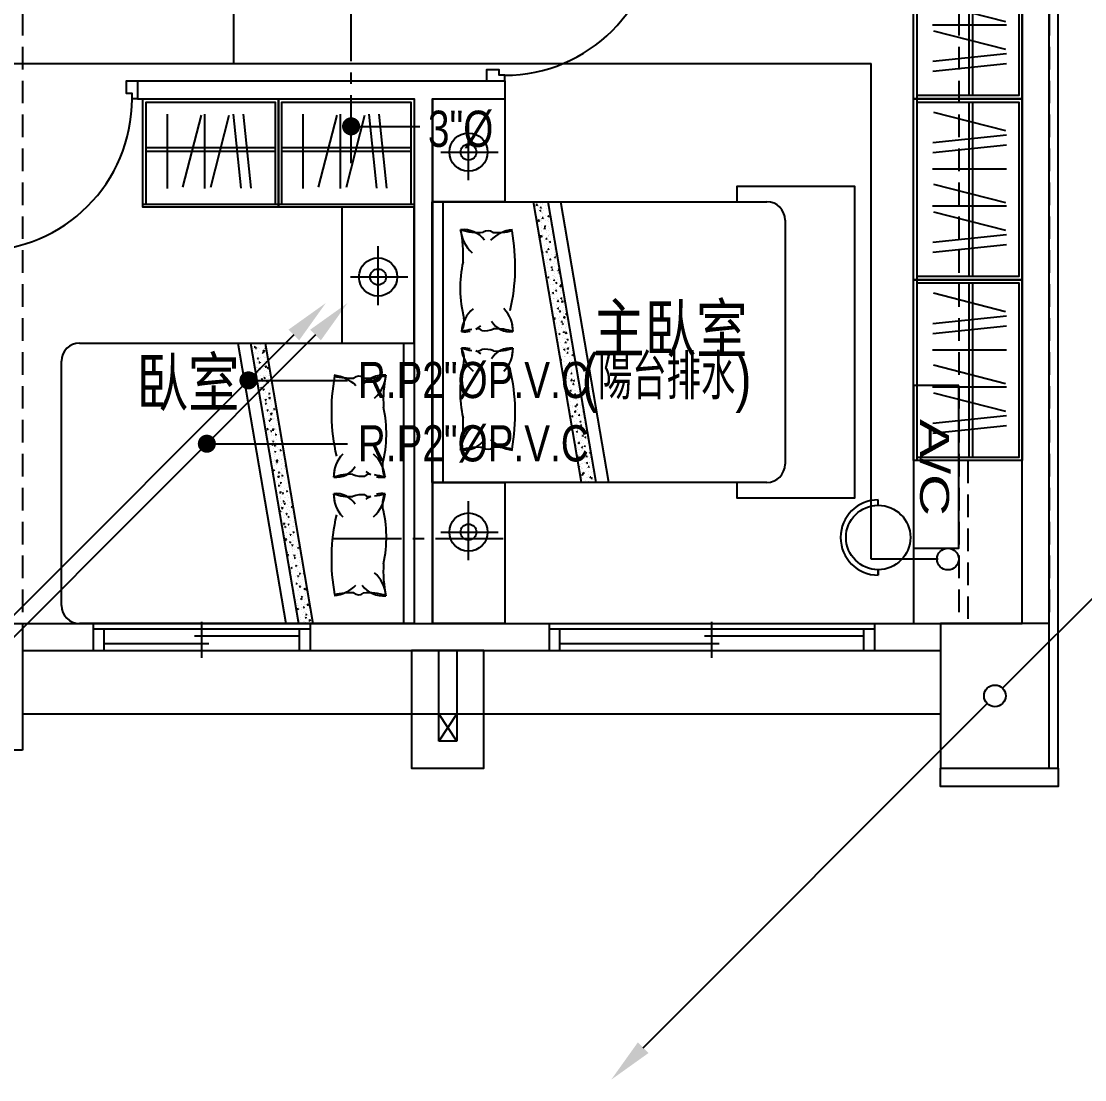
# Model space of a CAD drawing. Header units: millimetres. Extents: x 98197 to 106565, y 53890 to 60222.
# Drawn here: x 104055 to 104643, y 54748 to 55333 of the extents above; entities that cross this region are included whole.
import ezdxf
from ezdxf.enums import TextEntityAlignment as Align

# ---------------------------------------------------------------- set-up
doc = ezdxf.new("R2010")
doc.units = ezdxf.units.MM
doc.header["$LTSCALE"] = 50
doc.header["$MEASUREMENT"] = 0
for name, pattern in [('CENTER2', [1.125, 0.75, -0.125, 0.125, -0.125]), ('DASHED', [0.375, 0.25, -0.125]), ('HIDDEN', [0.375, 0.25, -0.125])]:
    doc.linetypes.add(name, pattern=pattern)
doc.layers.get('0').update_dxf_attribs({"color": 8, "linetype": 'CONTINUOUS'})
for name, color, linetype in [('00', 7, 'HIDDEN'), ('35', 4, 'CENTER2'), ('36雨排水', 3, 'CONTINUOUS'), ('c3', 8, 'CONTINUOUS'), ('dim', 8, 'CONTINUOUS'), ('furniture', 55, 'CONTINUOUS'), ('wall', 8, 'CONTINUOUS')]:
    doc.layers.add(name, color=color, linetype=linetype)
doc.styles.add('CHINA', font='c2', dxfattribs={"bigfont": 'china'})
doc.styles.add('NOTHING', font='c2.shx', dxfattribs={"bigfont": 'china.shx'})
doc.linetypes.add('ZIGZAG', pattern='A,0.0001,-0.2,[131,ltypeshp.shx,S=0.2,R=0,X=-0.2,Y=0],-0.4,[131,ltypeshp.shx,S=0.2,R=180,X=0.2,Y=0],-0.2', length=0.8001)

# ---------------------------------------------------------------- blocks, each defined once
blk = doc.blocks.new('1111111')
at = {"layer": '36雨排水', "linetype": 'Continuous'}
for p, q in [((4902.82, 3830.25), (4712.61, 3640.04)), ((4842.71, 3770.15), (4920.5, 3770.15)), ((4513.91, 3441.34), (4704.12, 3631.56))]:
    blk.add_line(p, q, dxfattribs=at)
at = {"layer": '36雨排水', "linetype": 'Continuous', "const_width": 5}
blk.add_lwpolyline([(4840.21, 3770.15, 1), (4845.21, 3770.15, 1)], format="xyb", close=True, dxfattribs=at)
at = {"layer": '36雨排水', "linetype": 'Continuous'}
blk.add_circle((4708.36, 3635.8), 6, dxfattribs=at)
for points in [[(4899.87, 3833.2), (4905.76, 3827.31), (4920.5, 3847.93)], [(4516.86, 3438.4), (4510.96, 3444.29), (4496.23, 3423.67)]]:
    blk.add_solid(points, dxfattribs=at)
at = {"layer": '36雨排水', "linetype": 'Continuous', "style": 'CHINA', "width": 0.8}
blk.add_text('R.P2"%%CP.V.C', height=20, dxfattribs=at).set_placement((4926.16, 3760.37))
blk = doc.blocks.new('3')
at = {"layer": '36雨排水', "linetype": 'Continuous'}
for p, q in [((649834.62, 593921.72), (649644.41, 593731.51)), ((649809.51, 593896.62), (649864.3, 593896.62)), ((649445.71, 593532.81), (649635.92, 593723.02))]:
    blk.add_line(p, q, dxfattribs=at)
at = {"layer": '36雨排水', "linetype": 'Continuous', "const_width": 5}
blk.add_lwpolyline([(649807.01, 593896.62, 1), (649812.01, 593896.62, 1)], format="xyb", close=True, dxfattribs=at)
at = {"layer": '36雨排水', "linetype": 'Continuous'}
blk.add_circle((649640.16, 593727.27), 6, dxfattribs=at)
for points in [[(649831.67, 593924.67), (649837.56, 593918.77), (649852.3, 593939.4)], [(649448.66, 593529.87), (649442.76, 593535.76), (649428.03, 593515.13)]]:
    blk.add_solid(points, dxfattribs=at)
at = {"layer": '36雨排水', "color": 1, "linetype": 'Continuous', "style": 'CHINA', "width": 0.8}
blk.add_text('(陽台排水)', height=25, dxfattribs=at).set_placement((649993.76, 593886.12))
at = {"layer": '36雨排水', "linetype": 'Continuous', "style": 'CHINA', "width": 0.8}
blk.add_text('R.P2"%%CP.V.C', height=20, dxfattribs=at).set_placement((649869.96, 593886.84))
blk = doc.blocks.new('1111111111')
at = {"layer": '35', "color": 3, "linetype": 'Continuous'}
blk.add_lwpolyline([(2956.27, 3584.41), (2956.27, 3559.41), (3046.27, 3559.41), (3046.27, 3584.41)], close=True, dxfattribs=at)
at = {"layer": '35', "color": 4, "linetype": 'Continuous'}
blk.add_circle((3052.27, 3578.41), 6, dxfattribs=at)
at = {"layer": '35', "color": 3, "linetype": 'Continuous', "style": 'CHINA', "width": 1.5}
blk.add_text('A/C', height=16, dxfattribs=at).set_placement((3001.67, 3571.38), align=Align.MIDDLE)
blk = doc.blocks.new('*U41', base_point=(532774.96, 50158.06))
for p, q in [((532768.96, 50203.06), (532780.96, 50203.06)), ((532864.96, 50200.06), (532780.96, 50200.06)), ((532780.96, 50200.06), (532780.96, 50197.06)), ((532780.96, 50197.06), (532864.96, 50197.06)), ((532768.96, 50113.06), (532780.96, 50113.06))]:
    blk.add_line(p, q)
for points in [[(532780.96, 50203.06), (532780.96, 50200.06), (532777.96, 50200.06), (532777.96, 50197.06), (532770.96, 50197.06), (532770.96, 50203.06)], [(532780.96, 50113.06), (532780.96, 50116.06), (532777.96, 50116.06), (532777.96, 50119.06), (532770.96, 50119.06), (532770.96, 50113.06)]]:
    blk.add_lwpolyline(points)
blk.add_arc((532780.96, 50200.06), 84, 270, 360)
blk = doc.blocks.new('*U46', base_point=(551695.96, 43504.06))
for p, q in [((551635.96, 43511.56), (551635.96, 43496.56)), ((551755.96, 43511.56), (551635.96, 43511.56)), ((551695.96, 43492.56), (551695.96, 43512.56)), ((551755.96, 43511.56), (551755.96, 43496.56)), ((551755.96, 43508.56), (551635.96, 43508.56)), ((551641.96, 43496.56), (551641.96, 43508.56)), ((551749.96, 43496.56), (551749.96, 43508.56)), ((551641.96, 43504.56), (551699.96, 43504.56)), ((551749.96, 43500.56), (551691.96, 43500.56)), ((551755.96, 43496.56), (551635.96, 43496.56))]:
    blk.add_line(p, q)
blk = doc.blocks.new('*U49', base_point=(551413.96, 43504.06))
for p, q in [((551323.96, 43511.56), (551323.96, 43496.56)), ((551503.96, 43511.56), (551323.96, 43511.56)), ((551413.96, 43492.56), (551413.96, 43512.56)), ((551503.96, 43511.56), (551503.96, 43496.56)), ((551503.96, 43508.56), (551323.96, 43508.56)), ((551329.96, 43496.56), (551329.96, 43508.56)), ((551497.96, 43496.56), (551497.96, 43508.56)), ((551329.96, 43504.56), (551417.96, 43504.56)), ((551497.96, 43500.56), (551409.96, 43500.56)), ((551503.96, 43496.56), (551323.96, 43496.56))]:
    blk.add_line(p, q)
blk = doc.blocks.new('*U67', base_point=(71238.47, 1528.82))
for p, q in [((71193.47, 1533.82), (71193.47, 1523.82)), ((71283.47, 1533.82), (71283.47, 1523.82)), ((71196.47, 1439.82), (71196.47, 1523.82)), ((71196.47, 1523.82), (71199.47, 1523.82)), ((71199.47, 1523.82), (71199.47, 1439.82))]:
    blk.add_line(p, q)
for points in [[(71193.47, 1523.82), (71196.47, 1523.82), (71196.47, 1526.82), (71199.47, 1526.82), (71199.47, 1533.82), (71193.47, 1533.82)], [(71283.47, 1523.82), (71280.47, 1523.82), (71280.47, 1526.82), (71277.47, 1526.82), (71277.47, 1533.82), (71283.47, 1533.82)]]:
    blk.add_lwpolyline(points)
blk.add_arc((71196.47, 1523.82), 84, -90, 0)
blk = doc.blocks.new('A$C25B62D14')
at = {"layer": 'furniture'}
for p, q in [((-25.94, 41.14), (-25.94, 72.83)), ((-10.38, 56.4), (-42.96, 56.4))]:
    blk.add_line(p, q, dxfattribs=at)
for radius in [10.57, 4.4]:
    blk.add_circle((-25.94, 56.4), radius, dxfattribs=at)
blk = doc.blocks.new('A$C0C512B12')
at = {"layer": 'furniture'}
for p, q in [((-102.96, 70.62), (-92.77, 110.4)), ((-86.18, 70.11), (-90.42, 110.91)), ((-80.61, 70.11), (-84.84, 110.91)), ((-71.63, 70), (-71.63, 111.01)), ((-63.19, 70.62), (-53, 110.4)), ((-51.14, 70), (-51.14, 111.01)), ((-47.82, 70.62), (-37.62, 110.4)), ((-31.03, 70.11), (-35.27, 110.91)), ((-25.46, 70.11), (-29.7, 110.91)), ((-12.1, 92.31), (-108.5, 92.31)), ((-12.1, 90.31), (-108.5, 90.31))]:
    blk.add_line(p, q, dxfattribs=at)
for points in [[(-110.3, 61.31), (-110.3, 119.51), (-10.3, 119.51), (-10.3, 61.31)], [(-108.5, 61.31), (-108.5, 117.71), (-12.1, 117.71), (-12.1, 61.31)], [(-110.3, 61.31), (-40.3, 61.31)], [(-40.3, 59.51), (-110.3, 59.51), (-110.3, 61.31)], [(-40.3, 61.31), (-10.3, 61.31), (-10.3, 59.51), (-40.3, 59.51)]]:
    blk.add_lwpolyline(points, dxfattribs=at)
blk = doc.blocks.new('A$C517A5011')
at = {"layer": 'furniture'}
for p, q in [((-56.96, 40.53), (-53.96, 40.53)), ((-53.96, 40.53), (-56.96, 40.53)), ((-18.36, 40.53), (-15.36, 40.53))]:
    blk.add_line(p, q, dxfattribs=at)
blk.add_circle((-36.16, 40.53), 17.8, dxfattribs=at)
blk.add_arc((-36.16, 40.53), 20.8, 0, 180, dxfattribs=at)
blk = doc.blocks.new('A$C708F6045')
at = {"layer": 'furniture'}
for p, q in [((-166.53, 285.97), (12.47, 285.97)), ((-79.03, 285.97), (-52.51, 130.97)), ((-72.03, 285.97), (-45.51, 130.97)), ((-71.78, 284.76), (-71.78, 284.76)), ((-71, 283.24), (-71, 283.24)), ((-70.77, 284.23), (-70.77, 284.23)), ((-70.33, 283.09), (-70.33, 283.09)), ((-70.23, 285.84), (-70.23, 285.84)), ((-69.94, 283.88), (-69.56, 283.62)), ((-69.93, 283.88), (-69.4, 284.08)), ((-69.56, 283.63), (-69.41, 284.09)), ((-69.23, 283.13), (-68.77, 283.09)), ((-69.21, 283.13), (-68.85, 283.57)), ((-68.77, 283.07), (-68.86, 283.54)), ((-68.54, 284.09), (-68.54, 284.09)), ((-68.02, 282.71), (-68.02, 282.71)), ((-67.93, 285.25), (-67.93, 285.25)), ((-67.44, 283.47), (-67.44, 283.47)), ((-66.93, 283.07), (-66.93, 283.07)), ((-66.33, 284.99), (-66.33, 284.99)), ((-64.47, 283.92), (-64.47, 283.92)), ((-64.07, 283.28), (-64.07, 283.28)), ((-64.03, 285.97), (-37.51, 130.97)), ((-63.76, 282.66), (-63.46, 282.63)), ((-63.75, 282.66), (-63.52, 282.93)), ((-63.42, 282.32), (-63.42, 282.32)), ((12.47, 285.97), (12.47, 130.97)), ((12.47, 285.97), (18.47, 285.97)), ((18.47, 285.97), (18.47, 130.97)), ((-70.06, 280.22), (-70.06, 280.22)), ((-69.44, 280.46), (-69.44, 280.46)), ((-68.21, 277.64), (-68.21, 277.64)), ((-68.18, 277.01), (-68.18, 277.01)), ((-68.17, 277.4), (-67.71, 277.36)), ((-68.16, 277.4), (-67.79, 277.84)), ((-68.12, 280.17), (-68.12, 280.17)), ((-67.86, 281.56), (-67.86, 281.56)), ((-67.72, 277.34), (-67.8, 277.81)), ((-66.64, 278.09), (-66.64, 278.09)), ((-65.99, 280.04), (-65.99, 280.04)), ((-65.39, 280.81), (-64.85, 281.01)), ((-65.39, 280.81), (-65.01, 280.56)), ((-65.01, 280.56), (-64.86, 281.02)), ((-64.98, 281.47), (-64.39, 282.09)), ((-64.98, 281.46), (-64.3, 281.36)), ((-64.73, 278.34), (-64.73, 278.34)), ((-64.63, 281.1), (-64.63, 281.1)), ((-64.31, 281.36), (-64.39, 282.09)), ((-64.25, 278.21), (-64.25, 278.21)), ((-64.16, 280.75), (-64.16, 280.75)), ((-63.73, 277.78), (-63.73, 277.78)), ((-62.7, 276.92), (-62.48, 276.91)), ((-62.69, 276.92), (-62.52, 277.13)), ((-176.53, 140.97), (-176.53, 275.97)), ((-69.93, 275.3), (-69.93, 275.3)), ((-68.99, 272.28), (-68.99, 272.28)), ((-68.74, 272.33), (-68.74, 272.33)), ((-68.64, 275.09), (-68.64, 275.09)), ((-68.39, 272.56), (-68.39, 272.56)), ((-68.3, 275.1), (-68.3, 275.1)), ((-67.88, 271.91), (-67.88, 271.91)), ((-67.47, 276.15), (-67.47, 276.15)), ((-67.25, 275.29), (-66.87, 275.03)), ((-67.24, 275.28), (-66.71, 275.49)), ((-67.11, 271.67), (-66.66, 271.63)), ((-67.1, 271.67), (-66.73, 272.11)), ((-66.87, 275.03), (-66.71, 275.49)), ((-66.66, 271.6), (-66.75, 272.08)), ((-66.73, 275.34), (-66.73, 275.34)), ((-66.35, 275.34), (-66.35, 275.34)), ((-65.87, 275.13), (-65.87, 275.13)), ((-65.85, 272.71), (-65.85, 272.71)), ((-64.92, 272.11), (-64.92, 272.11)), ((-64.53, 270.6), (-64.53, 270.6)), ((-64.44, 273.14), (-64.44, 273.14)), ((-64.34, 275.67), (-64.34, 275.67)), ((-63.97, 272.79), (-63.38, 273.4)), ((-63.97, 272.78), (-63.29, 272.67)), ((-63.85, 275.72), (-63.85, 275.72)), ((-63.44, 272.67), (-63.44, 272.67)), ((-63.4, 275.98), (-63.4, 275.98)), ((-63.29, 272.68), (-63.38, 273.4)), ((-62.7, 272.22), (-62.32, 271.96)), ((-62.69, 272.22), (-62.16, 272.42)), ((-62.32, 271.96), (-62.16, 272.42)), ((-61.65, 271.19), (-61.5, 271.18)), ((-61.63, 271.19), (-61.53, 271.32)), ((-69.1, 269.76), (-68.72, 269.5)), ((-69.09, 269.76), (-68.56, 269.96)), ((-68.72, 269.51), (-68.57, 269.97)), ((-68.58, 267.49), (-68.58, 267.49)), ((-68.49, 270.03), (-68.49, 270.03)), ((-68.2, 267.37), (-68.2, 267.37)), ((-67.86, 269.71), (-67.86, 269.71)), ((-66.4, 268.21), (-66.4, 268.21)), ((-66.37, 265.69), (-66.37, 265.69)), ((-66.05, 265.94), (-65.6, 265.9)), ((-66.04, 265.94), (-65.68, 266.38)), ((-65.6, 265.87), (-65.69, 266.35)), ((-65.15, 264.58), (-65.15, 264.58)), ((-65.05, 267.33), (-65.05, 267.33)), ((-64.8, 267.19), (-64.8, 267.19)), ((-64.71, 265.53), (-64.71, 265.53)), ((-64.62, 268.06), (-64.62, 268.06)), ((-64.55, 266.69), (-64.01, 266.9)), ((-64.55, 266.69), (-64.17, 266.44)), ((-64.17, 266.44), (-64.02, 266.9)), ((-63.75, 268.13), (-63.75, 268.13)), ((-63.14, 267.59), (-63.14, 267.59)), ((-63.04, 270.34), (-63.04, 270.34)), ((-62.96, 264.1), (-62.37, 264.72)), ((-62.28, 264), (-62.37, 264.72)), ((-62.34, 268.04), (-62.34, 268.04)), ((-62.26, 264.96), (-62.26, 264.96)), ((-61.93, 266.46), (-61.93, 266.46)), ((-60.8, 266.06), (-60.8, 266.06)), ((-60.59, 265.46), (-60.52, 265.46)), ((-60.58, 265.46), (-60.53, 265.51)), ((-67.92, 264.34), (-67.92, 264.34)), ((-67.91, 262.26), (-67.91, 262.26)), ((-67.15, 261.58), (-67.15, 261.58)), ((-67.05, 264.33), (-67.05, 264.33)), ((-66.41, 261.17), (-66.03, 260.91)), ((-66.4, 261.16), (-65.87, 261.37)), ((-66.27, 258.95), (-66.27, 258.95)), ((-66.03, 260.91), (-65.87, 261.37)), ((-65.34, 260.27), (-65.34, 260.27)), ((-65, 260.21), (-64.54, 260.17)), ((-64.99, 260.21), (-64.62, 260.65)), ((-64.9, 260.45), (-64.9, 260.45)), ((-64.81, 262.99), (-64.81, 262.99)), ((-64.54, 260.14), (-64.63, 260.62)), ((-64.27, 261.96), (-64.27, 261.96)), ((-63.85, 264.17), (-63.85, 264.17)), ((-63.73, 259.25), (-63.73, 259.25)), ((-63.46, 263.03), (-63.46, 263.03)), ((-62.96, 264.09), (-62.28, 263.99)), ((-61.46, 259.58), (-61.46, 259.58)), ((-61.27, 260.1), (-61.27, 260.1)), ((-60.99, 260.99), (-60.99, 260.99)), ((-60.89, 263.53), (-60.89, 263.53)), ((-59.66, 259.08), (-59.66, 259.08)), ((-66.85, 256.4), (-66.85, 256.4)), ((-66.39, 256.04), (-66.39, 256.04)), ((-65.47, 253.57), (-65.47, 253.57)), ((-65.18, 252.84), (-65.18, 252.84)), ((-65.08, 255.38), (-65.08, 255.38)), ((-64.99, 257.92), (-64.99, 257.92)), ((-63.94, 254.48), (-63.48, 254.44)), ((-63.93, 254.48), (-63.56, 254.91)), ((-63.78, 258.48), (-63.78, 258.48)), ((-63.49, 254.41), (-63.57, 254.89)), ((-63.56, 253.82), (-63.56, 253.82)), ((-63.48, 253.38), (-63.48, 253.38)), ((-63.46, 256.58), (-63.46, 256.58)), ((-62.78, 256.23), (-62.78, 256.23)), ((-61.95, 256.81), (-61.95, 256.81)), ((-61.95, 255.42), (-61.36, 256.04)), ((-61.95, 255.41), (-61.27, 255.3)), ((-61.86, 258.1), (-61.48, 257.84)), ((-61.85, 258.1), (-61.32, 258.3)), ((-61.55, 256.83), (-61.55, 256.83)), ((-61.48, 257.84), (-61.32, 258.3)), ((-61.27, 255.31), (-61.36, 256.04)), ((-61.26, 253.38), (-61.26, 253.38)), ((-61.17, 255.92), (-61.17, 255.92)), ((-61.08, 258.45), (-61.08, 258.45)), ((-60.67, 254.2), (-60.67, 254.2)), ((-59.04, 254.14), (-59.04, 254.14)), ((-65.56, 250.82), (-65.56, 250.82)), ((-65.39, 247.11), (-65.03, 247.25)), ((-65.36, 247.77), (-65.36, 247.77)), ((-65.27, 250.31), (-65.27, 250.31)), ((-65.19, 246.79), (-65.03, 247.25)), ((-64.68, 248.19), (-64.68, 248.19)), ((-64.27, 252.33), (-64.27, 252.33)), ((-63.8, 248.83), (-63.8, 248.83)), ((-63.71, 252.57), (-63.17, 252.78)), ((-63.71, 252.57), (-63.33, 252.32)), ((-63.33, 252.32), (-63.18, 252.78)), ((-62.88, 248.74), (-62.43, 248.7)), ((-62.87, 248.74), (-62.5, 249.18)), ((-62.68, 251.2), (-62.68, 251.2)), ((-62.66, 251.31), (-62.66, 251.31)), ((-62.43, 248.68), (-62.52, 249.15)), ((-61.97, 247.16), (-61.97, 247.16)), ((-61.72, 248.29), (-61.72, 248.29)), ((-61.45, 248.31), (-61.45, 248.31)), ((-61.36, 250.84), (-61.36, 250.84)), ((-60.94, 246.73), (-60.35, 247.35)), ((-60.26, 246.63), (-60.35, 247.35)), ((-60.2, 252.16), (-60.2, 252.16)), ((-59.87, 248.83), (-59.87, 248.83)), ((-59.36, 249.59), (-59.36, 249.59)), ((-59.16, 249.5), (-58.62, 249.71)), ((-59.16, 249.5), (-58.78, 249.25)), ((-58.78, 249.25), (-58.63, 249.71)), ((-58.59, 251.14), (-58.59, 251.14)), ((-57.96, 249.08), (-57.96, 249.08)), ((-57.65, 248.12), (-57.65, 248.12)), ((-57.53, 247.92), (-57.53, 247.92)), ((-65.35, 246.9), (-65.19, 246.79)), ((-63.88, 242.82), (-63.88, 242.82)), ((-63.51, 243.73), (-63.51, 243.73)), ((-63.2, 244.39), (-63.2, 244.39)), ((-61.97, 243.07), (-61.97, 243.07)), ((-61.87, 245.82), (-61.87, 245.82)), ((-61.83, 243.01), (-61.37, 242.97)), ((-61.81, 243.01), (-61.45, 243.45)), ((-61.64, 243.23), (-61.64, 243.23)), ((-61.59, 243.37), (-61.59, 243.37)), ((-61.54, 245.77), (-61.54, 245.77)), ((-61.37, 242.95), (-61.46, 243.42)), ((-61.02, 243.98), (-60.64, 243.72)), ((-61.01, 243.98), (-60.48, 244.18)), ((-60.94, 246.73), (-60.26, 246.62)), ((-60.64, 243.73), (-60.48, 244.19)), ((-59.97, 246.07), (-59.97, 246.07)), ((-59.13, 244.22), (-59.13, 244.22)), ((-59.09, 243.45), (-59.09, 243.45)), ((-59.06, 244.49), (-59.06, 244.49)), ((-57.88, 241.18), (-57.88, 241.18)), ((-57.79, 243.72), (-57.79, 243.72)), ((-57.69, 246.26), (-57.69, 246.26)), ((-57.53, 243.2), (-57.53, 243.2)), ((-63.98, 240.06), (-63.98, 240.06)), ((-63.82, 239.18), (-63.82, 239.18)), ((-63.09, 237.44), (-63.09, 237.44)), ((-62.87, 238.45), (-62.33, 238.66)), ((-62.87, 238.45), (-62.49, 238.2)), ((-62.49, 238.2), (-62.34, 238.66)), ((-62.13, 236.46), (-62.13, 236.46)), ((-62, 237.51), (-62, 237.51)), ((-61.91, 235.62), (-61.91, 235.62)), ((-61.82, 238.16), (-61.82, 238.16)), ((-61.73, 240.7), (-61.73, 240.7)), ((-61.09, 240.44), (-61.09, 240.44)), ((-60.77, 237.28), (-60.31, 237.24)), ((-60.76, 237.28), (-60.39, 237.72)), ((-60.65, 240.35), (-60.65, 240.35)), ((-60.53, 235.43), (-60.53, 235.43)), ((-60.31, 237.21), (-60.4, 237.69)), ((-59.93, 238.05), (-59.34, 238.67)), ((-59.93, 238.04), (-59.25, 237.94)), ((-59.38, 239.94), (-59.38, 239.94)), ((-59.25, 237.94), (-59.34, 238.67)), ((-58.38, 235.32), (-58.38, 235.32)), ((-58.32, 235.38), (-57.78, 235.59)), ((-58.32, 235.39), (-57.94, 235.13)), ((-58.28, 238.07), (-58.28, 238.07)), ((-58.06, 236.28), (-58.06, 236.28)), ((-58.06, 236.11), (-58.06, 236.11)), ((-57.97, 238.65), (-57.97, 238.65)), ((-57.94, 235.13), (-57.79, 235.59)), ((-57.55, 238.27), (-57.55, 238.27)), ((-56.58, 240.18), (-56.58, 240.18)), ((-56.47, 240.91), (-56.31, 240.8)), ((-56.46, 240.91), (-56.33, 240.96)), ((-56.46, 235.26), (-56.46, 235.26)), ((-56.37, 238.32), (-56.37, 238.32)), ((-55.49, 235.7), (-55.49, 235.7)), ((-62.29, 232.06), (-62.29, 232.06)), ((-62.1, 230.55), (-62.1, 230.55)), ((-62.01, 233.09), (-62.01, 233.09)), ((-60.38, 232.31), (-60.38, 232.31)), ((-60.29, 235.06), (-60.29, 235.06)), ((-60.18, 229.86), (-59.8, 229.6)), ((-60.17, 229.86), (-59.64, 230.06)), ((-59.8, 229.61), (-59.64, 230.07)), ((-59.71, 231.55), (-59.26, 231.51)), ((-59.7, 231.55), (-59.33, 231.99)), ((-59.58, 232.41), (-59.58, 232.41)), ((-59.5, 229.68), (-59.5, 229.68)), ((-59.4, 230.29), (-59.4, 230.29)), ((-59.26, 231.48), (-59.35, 231.96)), ((-59.09, 234.84), (-59.09, 234.84)), ((-58.92, 229.37), (-58.33, 229.98)), ((-58.92, 229.36), (-58.24, 229.25)), ((-58.24, 229.26), (-58.33, 229.98)), ((-58.25, 231.04), (-58.25, 231.04)), ((-58.16, 233.57), (-58.16, 233.57)), ((-57.5, 232.69), (-57.5, 232.69)), ((-55.51, 232.24), (-55.51, 232.24)), ((-54.96, 231.06), (-54.96, 231.06)), ((-54.69, 230.32), (-54.69, 230.32)), ((-62.02, 227.86), (-62.02, 227.86)), ((-61.52, 224.53), (-61.49, 224.54)), ((-61.51, 226.68), (-61.51, 226.68)), ((-61.51, 224.49), (-61.5, 224.54)), ((-61.06, 228.52), (-61.06, 228.52)), ((-59.46, 227.49), (-59.46, 227.49)), ((-59.11, 225.19), (-59.11, 225.19)), ((-58.7, 224.31), (-58.7, 224.31)), ((-58.65, 225.82), (-58.2, 225.78)), ((-58.64, 225.82), (-58.27, 226.25)), ((-58.53, 223.43), (-58.53, 223.43)), ((-58.51, 224.47), (-58.51, 224.47)), ((-58.44, 225.96), (-58.44, 225.96)), ((-58.34, 228.5), (-58.34, 228.5)), ((-58.2, 225.75), (-58.29, 226.23)), ((-57.57, 228.62), (-57.57, 228.62)), ((-57, 228.34), (-57, 228.34)), ((-56.79, 224.56), (-56.79, 224.56)), ((-56.69, 227.31), (-56.69, 227.31)), ((-55.63, 226.79), (-55.25, 226.54)), ((-55.62, 226.79), (-55.09, 227)), ((-55.39, 227.32), (-55.39, 227.32)), ((-55.25, 226.54), (-55.09, 227)), ((-54.79, 227.56), (-54.79, 227.56)), ((-54.66, 225.95), (-54.66, 225.95)), ((-54.57, 224), (-54.57, 224)), ((-54.48, 226.54), (-54.48, 226.54)), ((-54.45, 224.3), (-54.45, 224.3)), ((-54.38, 229.07), (-54.38, 229.07)), ((-53.91, 224.94), (-53.91, 224.94)), ((-60.7, 221.3), (-60.7, 221.3)), ((-60, 220.58), (-60, 220.58)), ((-59.42, 220.65), (-59.42, 220.65)), ((-58.8, 221.55), (-58.8, 221.55)), ((-58.71, 218.35), (-58.71, 218.35)), ((-58.62, 220.89), (-58.62, 220.89)), ((-58.39, 219.55), (-58.39, 219.55)), ((-57.91, 220.68), (-57.32, 221.3)), ((-57.91, 220.67), (-57.23, 220.57)), ((-57.91, 218.93), (-57.91, 218.93)), ((-57.6, 220.09), (-57.14, 220.05)), ((-57.6, 218.97), (-57.6, 218.97)), ((-57.58, 220.09), (-57.22, 220.52)), ((-57.48, 221.26), (-56.94, 221.47)), ((-57.48, 221.27), (-57.1, 221.01)), ((-57.23, 220.58), (-57.32, 221.3)), ((-57.14, 220.02), (-57.23, 220.5)), ((-57.1, 221.01), (-56.95, 221.47)), ((-55.93, 220.41), (-55.93, 220.41)), ((-55.91, 221.93), (-55.91, 221.93)), ((-54.98, 221.41), (-54.98, 221.41)), ((-54.76, 218.93), (-54.76, 218.93)), ((-54.66, 221.46), (-54.66, 221.46)), ((-54.32, 219.38), (-54.32, 219.38)), ((-53.15, 219.73), (-53.15, 219.73)), ((-53.1, 219.56), (-53.1, 219.56)), ((-52.93, 218.2), (-52.47, 218.37)), ((-52.93, 218.2), (-52.55, 217.94)), ((-52.55, 217.94), (-52.45, 218.26)), ((-59.92, 215.92), (-59.92, 215.92)), ((-59.34, 215.74), (-58.96, 215.48)), ((-59.33, 215.74), (-58.8, 215.94)), ((-59.13, 215.54), (-59.13, 215.54)), ((-58.96, 215.49), (-58.8, 215.95)), ((-58.93, 212.64), (-58.93, 212.64)), ((-58.9, 213.28), (-58.9, 213.28)), ((-58.81, 215.82), (-58.81, 215.82)), ((-57.45, 216.53), (-57.45, 216.53)), ((-57.11, 213.55), (-57.11, 213.55)), ((-56.9, 212), (-56.31, 212.62)), ((-56.9, 211.99), (-56.22, 211.88)), ((-56.54, 214.35), (-56.08, 214.31)), ((-56.53, 214.35), (-56.16, 214.79)), ((-56.22, 211.89), (-56.31, 212.62)), ((-56.09, 214.29), (-56.17, 214.76)), ((-55.2, 213.8), (-55.2, 213.8)), ((-55.11, 216.56), (-55.11, 216.56)), ((-55, 211.76), (-55, 211.76)), ((-54.94, 213.85), (-54.94, 213.85)), ((-54.86, 212.47), (-54.86, 212.47)), ((-54.85, 216.39), (-54.85, 216.39)), ((-54.79, 212.67), (-54.41, 212.42)), ((-54.78, 212.67), (-54.25, 212.88)), ((-54.69, 216.31), (-54.69, 216.31)), ((-54.41, 212.42), (-54.25, 212.88)), ((-53.38, 216.36), (-53.38, 216.36)), ((-53.2, 216.81), (-53.2, 216.81)), ((-52.32, 214.18), (-52.32, 214.18)), ((-59.12, 210.54), (-59.12, 210.54)), ((-58.99, 210.74), (-58.99, 210.74)), ((-57.62, 209.32), (-57.62, 209.32)), ((-57.32, 211.62), (-57.32, 211.62)), ((-57.21, 210.8), (-57.21, 210.8)), ((-56.64, 207.15), (-56.1, 207.35)), ((-56.64, 207.15), (-56.26, 206.89)), ((-56.38, 208.59), (-56.38, 208.59)), ((-56.33, 208.17), (-56.33, 208.17)), ((-56.26, 206.89), (-56.11, 207.35)), ((-55.48, 208.62), (-55.03, 208.58)), ((-55.47, 208.62), (-55.1, 209.06)), ((-55.22, 206.24), (-55.22, 206.24)), ((-55.13, 208.78), (-55.13, 208.78)), ((-55.03, 208.56), (-55.12, 209.03)), ((-55.03, 211.32), (-55.03, 211.32)), ((-54.71, 206.66), (-54.71, 206.66)), ((-54.32, 211.18), (-54.32, 211.18)), ((-53.52, 205.8), (-53.52, 205.8)), ((-53.25, 211.44), (-53.25, 211.44)), ((-53.18, 210.09), (-53.18, 210.09)), ((-52.31, 208.42), (-52.31, 208.42)), ((-51.61, 206.05), (-51.61, 206.05)), ((-51.51, 208.8), (-51.51, 208.8)), ((-51.31, 206.78), (-51.31, 206.78)), ((-51.21, 209.32), (-51.21, 209.32)), ((-57.86, 204.7), (-57.86, 204.7)), ((-56.25, 203.68), (-56.25, 203.68)), ((-55.89, 203.31), (-55.3, 203.93)), ((-55.89, 203.31), (-55.21, 203.2)), ((-55.62, 200.04), (-55.62, 200.04)), ((-55.52, 202.79), (-55.52, 202.79)), ((-55.4, 201.17), (-55.4, 201.17)), ((-55.31, 203.71), (-55.31, 203.71)), ((-55.31, 200.65), (-55.31, 200.65)), ((-55.21, 203.21), (-55.3, 203.93)), ((-55.02, 202.11), (-55.02, 202.11)), ((-54.42, 202.89), (-53.97, 202.85)), ((-54.41, 202.89), (-54.04, 203.33)), ((-53.97, 202.82), (-54.06, 203.3)), ((-53.79, 204.53), (-53.79, 204.53)), ((-53.62, 203.04), (-53.62, 203.04)), ((-53.2, 200.44), (-53.2, 200.44)), ((-52.74, 200.42), (-52.74, 200.42)), ((-52.19, 203.5), (-52.19, 203.5)), ((-52.09, 204.08), (-51.55, 204.28)), ((-52.09, 204.08), (-51.71, 203.82)), ((-51.71, 203.83), (-51.56, 204.29)), ((-51.49, 201.71), (-51.49, 201.71)), ((-51.4, 204.24), (-51.4, 204.24)), ((-51.24, 200.48), (-51.24, 200.48)), ((-50.73, 203.42), (-50.73, 203.42)), ((-50.58, 202.87), (-50.58, 202.87)), ((-55.59, 196.1), (-55.59, 196.1)), ((-55.5, 198.63), (-55.5, 198.63)), ((-55.19, 195.74), (-55.19, 195.74)), ((-54.88, 194.63), (-54.29, 195.25)), ((-54.88, 194.62), (-54.2, 194.52)), ((-54.74, 197.41), (-54.74, 197.41)), ((-54.73, 197.01), (-54.73, 197.01)), ((-54.2, 194.52), (-54.29, 195.25)), ((-53.95, 198.55), (-53.57, 198.3)), ((-53.94, 198.55), (-53.41, 198.76)), ((-53.57, 198.3), (-53.41, 198.76)), ((-53.37, 197.16), (-52.91, 197.12)), ((-53.35, 197.16), (-52.99, 197.6)), ((-52.91, 197.09), (-53, 197.57)), ((-52.73, 196.59), (-52.73, 196.59)), ((-51.93, 195.04), (-51.93, 195.04)), ((-51.77, 194.1), (-51.77, 194.1)), ((-51.68, 196.63), (-51.68, 196.63)), ((-51.58, 199.17), (-51.58, 199.17)), ((-51.12, 195.57), (-51.12, 195.57)), ((-50.29, 197.77), (-50.29, 197.77)), ((-50.02, 195.29), (-50.02, 195.29)), ((-49.93, 198.05), (-49.93, 198.05)), ((-49.4, 195.49), (-49.02, 195.23)), ((-49.39, 195.48), (-48.86, 195.69)), ((-49.02, 195.23), (-48.87, 195.69)), ((-55.8, 193.03), (-55.26, 193.23)), ((-55.8, 193.03), (-55.42, 192.77)), ((-55.77, 191.02), (-55.77, 191.02)), ((-55.68, 193.56), (-55.68, 193.56)), ((-55.42, 192.77), (-55.27, 193.23)), ((-55.05, 192.46), (-55.05, 192.46)), ((-54.24, 192.72), (-54.24, 192.72)), ((-54.03, 189.28), (-54.03, 189.28)), ((-53.94, 192.04), (-53.94, 192.04)), ((-53.22, 190.79), (-53.22, 190.79)), ((-52.31, 191.43), (-51.85, 191.39)), ((-52.3, 191.43), (-51.93, 191.86)), ((-52.03, 192.29), (-52.03, 192.29)), ((-51.86, 191.36), (-51.95, 191.84)), ((-51.95, 189.02), (-51.95, 189.02)), ((-51.86, 191.56), (-51.86, 191.56)), ((-51.66, 188.65), (-51.66, 188.65)), ((-51.25, 189.96), (-50.71, 190.16)), ((-51.25, 189.96), (-50.87, 189.7)), ((-51.15, 189.66), (-51.15, 189.66)), ((-50.87, 189.71), (-50.72, 190.17)), ((-50.6, 193.22), (-50.6, 193.22)), ((-50.17, 192.54), (-50.17, 192.54)), ((-49.14, 192.67), (-49.14, 192.67)), ((-48.78, 191.55), (-48.78, 191.55)), ((-48.11, 189.51), (-48.11, 189.51)), ((-48.01, 192.05), (-48.01, 192.05)), ((-47.59, 188.48), (-47.59, 188.48)), ((-54.75, 187.36), (-54.75, 187.36)), ((-54.12, 187.8), (-54.12, 187.8)), ((-53.87, 185.95), (-53.28, 186.56)), ((-53.87, 185.94), (-53.19, 185.83)), ((-53.19, 185.84), (-53.28, 186.56)), ((-53.17, 184.78), (-53.17, 184.78)), ((-53.15, 186.66), (-53.15, 186.66)), ((-53.11, 184.43), (-52.73, 184.18)), ((-53.1, 184.43), (-52.57, 184.64)), ((-52.73, 184.18), (-52.57, 184.64)), ((-52.14, 183.95), (-52.14, 183.95)), ((-52.05, 186.49), (-52.05, 186.49)), ((-51.25, 185.7), (-50.8, 185.66)), ((-51.24, 185.7), (-50.87, 186.13)), ((-50.8, 185.63), (-50.89, 186.11)), ((-50.62, 183.57), (-50.62, 183.57)), ((-50.34, 184.28), (-50.34, 184.28)), ((-50.31, 188.12), (-50.31, 188.12)), ((-50.05, 187.63), (-50.05, 187.63)), ((-49.11, 184.6), (-49.11, 184.6)), ((-48.44, 184.54), (-48.44, 184.54)), ((-48.34, 187.29), (-48.34, 187.29)), ((-48.29, 184.44), (-48.29, 184.44)), ((-48.2, 186.97), (-48.2, 186.97)), ((-53.24, 181.14), (-53.24, 181.14)), ((-53.05, 179.86), (-53.05, 179.86)), ((-52.86, 177.26), (-52.27, 177.88)), ((-52.86, 177.25), (-52.18, 177.15)), ((-52.45, 178.52), (-52.45, 178.52)), ((-52.35, 181.28), (-52.35, 181.28)), ((-52.33, 178.88), (-52.33, 178.88)), ((-52.18, 177.16), (-52.27, 177.88)), ((-52.23, 181.41), (-52.23, 181.41)), ((-52.11, 176.84), (-52.11, 176.84)), ((-50.59, 180.71), (-50.59, 180.71)), ((-50.44, 181.53), (-50.44, 181.53)), ((-50.33, 178.47), (-50.33, 178.47)), ((-50.2, 179.96), (-49.74, 179.92)), ((-50.18, 179.96), (-49.82, 180.4)), ((-49.74, 179.9), (-49.83, 180.37)), ((-49.56, 178.9), (-49.56, 178.9)), ((-48.98, 179.69), (-48.98, 179.69)), ((-48.8, 181.9), (-48.8, 181.9)), ((-48.57, 176.83), (-48.57, 176.83)), ((-48.56, 181.37), (-48.18, 181.11)), ((-48.55, 181.36), (-48.02, 181.57)), ((-48.48, 179.36), (-48.48, 179.36)), ((-48.38, 181.9), (-48.38, 181.9)), ((-48.18, 181.11), (-48.02, 181.57)), ((-48.04, 176.67), (-48.04, 176.67)), ((-47.56, 181.91), (-47.56, 181.91)), ((-46.75, 176.53), (-46.75, 176.53)), ((-46.52, 180.54), (-46.52, 180.54)), ((-45.89, 179.23), (-45.89, 179.23)), ((-52.51, 173.8), (-52.51, 173.8)), ((-52.42, 176.34), (-52.42, 176.34)), ((-52.24, 170.32), (-51.73, 170.52)), ((-51.98, 171.92), (-51.98, 171.92)), ((-51.89, 170.06), (-51.73, 170.52)), ((-51.56, 175.9), (-51.56, 175.9)), ((-50.76, 170.52), (-50.76, 170.52)), ((-50.65, 173.93), (-50.65, 173.93)), ((-50.41, 175.84), (-49.87, 176.04)), ((-50.41, 175.84), (-50.03, 175.58)), ((-50.03, 175.59), (-49.88, 176.05)), ((-49.52, 172.77), (-49.52, 172.77)), ((-49.14, 174.23), (-48.68, 174.19)), ((-49.13, 174.23), (-48.76, 174.67)), ((-48.85, 170.77), (-48.85, 170.77)), ((-48.82, 172.25), (-48.82, 172.25)), ((-48.69, 174.16), (-48.77, 174.64)), ((-48.76, 173.53), (-48.76, 173.53)), ((-48.75, 171.75), (-48.75, 171.75)), ((-48.66, 174.29), (-48.66, 174.29)), ((-47.92, 171.75), (-47.92, 171.75)), ((-46.85, 173.78), (-46.85, 173.78)), ((-46.2, 174.69), (-46.2, 174.69)), ((-45.97, 171.15), (-45.97, 171.15)), ((-45.86, 172.77), (-45.32, 172.98)), ((-45.86, 172.77), (-45.48, 172.52)), ((-45.49, 172.52), (-45.33, 172.98)), ((-45.45, 172.6), (-45.45, 172.6)), ((-44.8, 172.32), (-44.8, 172.32)), ((-52.24, 170.3), (-51.89, 170.06)), ((-51.85, 168.58), (-51.26, 169.2)), ((-51.85, 168.57), (-51.17, 168.46)), ((-51.17, 168.47), (-51.26, 169.2)), ((-51.04, 168.9), (-51.04, 168.9)), ((-50.86, 167.77), (-50.86, 167.77)), ((-50.36, 168.82), (-50.36, 168.82)), ((-49.98, 165.14), (-49.98, 165.14)), ((-48.94, 166.68), (-48.94, 166.68)), ((-48.85, 169.22), (-48.85, 169.22)), ((-48.45, 164.83), (-48.45, 164.83)), ((-48.08, 168.5), (-47.63, 168.46)), ((-48.07, 168.5), (-47.7, 168.94)), ((-47.97, 168.15), (-47.97, 168.15)), ((-47.63, 168.43), (-47.72, 168.91)), ((-47.72, 167.25), (-47.34, 166.99)), ((-47.71, 167.25), (-47.18, 167.45)), ((-47.34, 166.99), (-47.18, 167.45)), ((-46.97, 168.73), (-46.97, 168.73)), ((-46.23, 165.04), (-46.23, 165.04)), ((-45.91, 169.59), (-45.91, 169.59)), ((-45.16, 165.78), (-45.16, 165.78)), ((-45.07, 164.71), (-45.07, 164.71)), ((-44.98, 167.25), (-44.98, 167.25)), ((-44.89, 169.79), (-44.89, 169.79)), ((-44.39, 164.66), (-44.39, 164.66)), ((-50.92, 163.98), (-50.92, 163.98)), ((-50.67, 164.28), (-50.67, 164.28)), ((-50.52, 160.23), (-50.25, 160.51)), ((-50.45, 159.83), (-50.16, 159.78)), ((-50.16, 159.79), (-50.25, 160.51)), ((-49.97, 160.96), (-49.97, 160.96)), ((-49.57, 161.72), (-49.03, 161.92)), ((-49.57, 161.72), (-49.19, 161.47)), ((-49.22, 159.07), (-49.22, 159.07)), ((-49.19, 161.47), (-49.04, 161.93)), ((-49.17, 159.76), (-49.17, 159.76)), ((-49.13, 161.61), (-49.13, 161.61)), ((-49.03, 164.14), (-49.03, 164.14)), ((-48.84, 162.6), (-48.84, 162.6)), ((-47.27, 160.02), (-47.27, 160.02)), ((-47.17, 162.77), (-47.17, 162.77)), ((-47.02, 162.77), (-46.57, 162.73)), ((-47.01, 162.77), (-46.64, 163.21)), ((-46.85, 163.81), (-46.85, 163.81)), ((-46.57, 162.7), (-46.66, 163.18)), ((-45.93, 159.94), (-45.93, 159.94)), ((-45.9, 160.79), (-45.9, 160.79)), ((-45.26, 163.02), (-45.26, 163.02)), ((-45.26, 159.64), (-45.26, 159.64)), ((-45.17, 162.18), (-45.17, 162.18)), ((-45.02, 158.65), (-44.48, 158.86)), ((-44.64, 158.4), (-44.49, 158.86)), ((-44.4, 163.37), (-44.4, 163.37)), ((-44.38, 160.4), (-44.38, 160.4)), ((-42.71, 158.63), (-42.31, 159.04)), ((-49.4, 154), (-49.4, 154)), ((-49.31, 156.53), (-49.31, 156.53)), ((-49.27, 157.01), (-49.27, 157.01)), ((-48.9, 153.02), (-48.9, 153.02)), ((-48.87, 152.95), (-48.87, 152.95)), ((-48.39, 154.39), (-48.39, 154.39)), ((-47.39, 156.89), (-47.39, 156.89)), ((-46.88, 153.13), (-46.5, 152.87)), ((-46.87, 153.13), (-46.34, 153.33)), ((-46.5, 152.87), (-46.34, 153.33)), ((-46.38, 157.39), (-46.38, 157.39)), ((-46.25, 155.39), (-46.25, 155.39)), ((-45.97, 157.04), (-45.51, 157)), ((-45.95, 157.04), (-45.59, 157.47)), ((-45.78, 155.87), (-45.78, 155.87)), ((-45.51, 156.97), (-45.6, 157.45)), ((-45.45, 154.57), (-45.45, 154.57)), ((-45.35, 157.1), (-45.35, 157.1)), ((-45.02, 158.65), (-44.64, 158.4)), ((-44.42, 153.72), (-44.42, 153.72)), ((-43.58, 155.02), (-43.58, 155.02)), ((-43.32, 156.72), (-43.32, 156.72)), ((-42.71, 158.62), (-42.23, 158.55)), ((-41.67, 155.27), (-41.67, 155.27)), ((-48.38, 147.73), (-48.19, 147.81)), ((-48.33, 147.43), (-48.2, 147.81)), ((-47.59, 149.01), (-47.59, 149.01)), ((-46.32, 148.96), (-46.32, 148.96)), ((-45.96, 150.29), (-45.96, 150.29)), ((-45.68, 149.26), (-45.68, 149.26)), ((-45.63, 149.5), (-45.63, 149.5)), ((-45.58, 152.01), (-45.58, 152.01)), ((-45.54, 152.03), (-45.54, 152.03)), ((-44.91, 151.31), (-44.45, 151.27)), ((-44.9, 151.31), (-44.53, 151.74)), ((-44.83, 152.85), (-44.83, 152.85)), ((-44.71, 147.93), (-44.71, 147.93)), ((-44.46, 151.24), (-44.54, 151.72)), ((-43.67, 152.26), (-43.67, 152.26)), ((-42.79, 149.64), (-42.79, 149.64)), ((-42.33, 150.06), (-41.95, 149.8)), ((-42.32, 150.06), (-41.79, 150.26)), ((-42.25, 148.78), (-42.25, 148.78)), ((-41.95, 149.81), (-41.8, 150.27)), ((-41.81, 147.49), (-41.81, 147.49)), ((-41.72, 150.03), (-41.72, 150.03)), ((-41.7, 149.95), (-41.1, 150.57)), ((-41.7, 149.94), (-41.02, 149.84)), ((-41.63, 152.57), (-41.63, 152.57)), ((-41.51, 151.05), (-41.51, 151.05)), ((-41.02, 149.84), (-41.1, 150.57)), ((-40.64, 147.76), (-40.64, 147.76)), ((-47.83, 145.08), (-47.83, 145.08)), ((-47.68, 146.25), (-47.68, 146.25)), ((-46.8, 143.63), (-46.8, 143.63)), ((-46.27, 145.74), (-46.27, 145.74)), ((-45.91, 141.89), (-45.91, 141.89)), ((-45.82, 144.42), (-45.82, 144.42)), ((-45.72, 146.96), (-45.72, 146.96)), ((-44.8, 146.63), (-44.8, 146.63)), ((-44.44, 144.07), (-44.44, 144.07)), ((-44.18, 144.53), (-43.64, 144.74)), ((-44.18, 144.53), (-43.8, 144.28)), ((-43.99, 141.26), (-43.99, 141.26)), ((-43.85, 145.57), (-43.4, 145.53)), ((-43.84, 145.57), (-43.47, 146.01)), ((-43.8, 144.28), (-43.65, 144.74)), ((-43.77, 144.91), (-43.77, 144.91)), ((-43.4, 145.51), (-43.49, 145.98)), ((-42.09, 141.51), (-42.09, 141.51)), ((-42, 142.42), (-42, 142.42)), ((-41.99, 144.26), (-41.99, 144.26)), ((-41.9, 144.96), (-41.9, 144.96)), ((-41.83, 146.5), (-41.83, 146.5)), ((-41.53, 141.4), (-41.53, 141.4)), ((-40.69, 141.26), (-40.09, 141.88)), ((-40.69, 141.26), (-40.01, 141.15)), ((-40.01, 141.16), (-40.09, 141.88)), ((-40.08, 144.51), (-40.08, 144.51)), ((-40, 144.83), (-40, 144.83)), ((-39.63, 141.46), (-39.33, 141.58)), ((-39.63, 141.47), (-39.26, 141.22)), ((-46.29, 136.09), (-46.29, 136.09)), ((-46.1, 135.5), (-46.1, 135.5)), ((-46.09, 136.81), (-46.09, 136.81)), ((-46.04, 139.01), (-45.66, 138.75)), ((-46.03, 139.01), (-45.5, 139.21)), ((-46, 139.35), (-46, 139.35)), ((-46, 138.25), (-46, 138.25)), ((-45.98, 140.64), (-45.98, 140.64)), ((-45.66, 138.75), (-45.5, 139.22)), ((-45.25, 141.02), (-45.25, 141.02)), ((-44.09, 138.5), (-44.09, 138.5)), ((-43.64, 139.99), (-43.64, 139.99)), ((-43.21, 135.88), (-43.21, 135.88)), ((-42.79, 139.84), (-42.34, 139.8)), ((-42.78, 139.84), (-42.41, 140.28)), ((-42.7, 136.97), (-42.7, 136.97)), ((-42.34, 139.77), (-42.43, 140.25)), ((-42.18, 137.35), (-42.18, 137.35)), ((-42.09, 139.88), (-42.09, 139.88)), ((-41.85, 136.85), (-41.85, 136.85)), ((-41.49, 135.94), (-41.11, 135.68)), ((-41.48, 135.94), (-40.95, 136.14)), ((-41.2, 138.88), (-41.2, 138.88)), ((-41.18, 140.84), (-41.18, 140.84)), ((-41.11, 135.69), (-40.96, 136.15)), ((-39.58, 139.82), (-39.58, 139.82)), ((-38.63, 136.8), (-38.63, 136.8)), ((-38.43, 135.3), (-38.43, 135.3)), ((12.47, 130.97), (-166.53, 130.97)), ((-45.21, 132.87), (-45.21, 132.87)), ((-44.47, 134.42), (-44.47, 134.42)), ((-44.18, 133.08), (-44.18, 133.08)), ((-42.58, 132.05), (-42.58, 132.05)), ((-42.37, 132.28), (-42.37, 132.28)), ((-42.27, 134.81), (-42.27, 134.81)), ((-41.74, 134.11), (-41.28, 134.07)), ((-41.72, 134.11), (-41.36, 134.55)), ((-41.56, 131.75), (-41.56, 131.75)), ((-41.28, 134.04), (-41.37, 134.52)), ((-40.4, 133.5), (-40.4, 133.5)), ((-40.11, 132.91), (-40.11, 132.91)), ((-40.02, 135.18), (-40.02, 135.18)), ((-39.68, 132.58), (-39.08, 133.2)), ((-39.68, 132.57), (-39, 132.47)), ((-39, 132.47), (-39.08, 133.2)), ((-38.52, 132.76), (-38.52, 132.76)), ((-38.51, 131.88), (-38.51, 131.88)), ((-38.49, 133.76), (-38.49, 133.76)), ((-37.61, 131.13), (-37.61, 131.13)), ((18.47, 130.97), (12.47, 130.97))]:
    blk.add_line(p, q, dxfattribs=at)
for centre, radius, start, end in [((-166.53, 275.97), 10, 90, 180), ((80.93, 247.99), 108.3, 169.58178, 193.05107), ((-27.87, 248.36), 19.87, 44.78225, 83.93264), ((-16.86, 305.88), 39.29, 257.15422, 272.82873), ((-12.23, 263.54), 4.1, 52.08329, 130.902), ((1.33, 253.67), 14.57, 84.11002, 143.4289), ((-6.49, 294.96), 28.37, 263.49469, 289.18669), ((-15.5, 269.46), 18.37, 310.4189, 355.9871), ((65.58, 254.54), 64.21, 167.74383, 183.62843), ((-64.88, 235.9), 67.96, 345.78931, 12.3856), ((-9.1, 212.54), 16.94, 134.89553, 182.38447), ((-16, 210.55), 18.37, 4.0129, 49.5811), ((-24.71, 223.98), 12.21, 263.84288, 328.79743), ((12.59, 217.5), 11.72, 171.59582, 208.90918), ((-136.52, 229.88), 111.96, 350.72514, 353.51865), ((-17, 186.8), 26.61, 86.59089, 109.81683), ((-10.49, 224.97), 12.61, 247.01696, 277.53676), ((-6.48, 209.97), 3.44, 75.35061, 133.26844), ((0.84, 226.33), 14.57, 230.94042, 243.73715), ((-8.61, 174.64), 38.78, 73.60457, 82.3273), ((0.84, 226.33), 14.57, 257.05108, 275.88998), ((-9.1, 201.97), 16.94, 177.61553, 225.10447), ((-24.71, 190.54), 12.21, 31.20257, 96.15712), ((-17, 227.71), 26.61, 250.18317, 273.40911), ((-136.52, 184.63), 111.96, 6.48135, 9.27486), ((-10.49, 189.54), 12.61, 82.46324, 112.98304), ((-6.48, 204.54), 3.44, 226.73156, 284.64939), ((0.84, 188.18), 14.57, 116.26285, 129.05958), ((-16, 203.96), 18.37, 310.4189, 355.9871), ((-8.61, 239.88), 38.78, 277.6727, 286.39543), ((0.84, 188.18), 14.57, 84.11002, 102.94892), ((12.59, 197.01), 11.72, 151.09082, 188.40418), ((-64.88, 178.61), 67.96, 347.6144, 14.21069), ((80.93, 166.52), 108.3, 166.94893, 190.41822), ((-15.5, 145.06), 18.37, 4.0129, 49.5811), ((65.58, 159.97), 64.21, 176.37157, 192.25617), ((-27.87, 166.15), 19.87, 276.06736, 315.21775), ((-16.86, 108.63), 39.29, 87.17127, 102.84578), ((-12.23, 150.97), 4.1, 229.098, 307.91671), ((1.33, 160.84), 14.57, 216.5711, 275.88998), ((-6.49, 119.55), 28.37, 70.81331, 96.50531), ((-166.53, 140.97), 10, 180, 270)]:
    blk.add_arc(centre, radius, start, end, dxfattribs=at)
blk = doc.blocks.new('A$C62E31E07')
at = {"layer": 'furniture'}
for p, q in [((-41.82, 24.2), (-41.82, 95.6)), ((-39.82, 24.2), (-39.82, 95.6)), ((-62.13, 83.73), (-21.12, 83.73)), ((-61.51, 75.3), (-21.73, 65.1)), ((-62.13, 63.24), (-21.12, 63.24)), ((-61.51, 59.92), (-21.73, 49.72)), ((-62.02, 43.13), (-21.22, 47.37)), ((-62.02, 37.56), (-21.22, 41.8))]:
    blk.add_line(p, q, dxfattribs=at)
for points in [[(-72.62, 52.4), (-72.62, 97.4), (-70.82, 97.4)], [(-70.82, 97.4), (-12.62, 97.4), (-12.62, 22.4), (-70.82, 22.4)], [(-70.82, 97.4), (-70.82, 52.4)], [(-70.82, 95.6), (-14.42, 95.6), (-14.42, 24.2), (-70.82, 24.2)], [(-70.82, 52.4), (-70.82, 22.4), (-72.62, 22.4), (-72.62, 52.4)]]:
    blk.add_lwpolyline(points, dxfattribs=at)
blk = doc.blocks.new('A$C10949')
at = {"layer": 'c3'}
for p, q in [((722.5, 42.5), (722.5, 92.5)), ((732.5, 92.5), (732.5, 42.5)), ((732.5, 57.5), (722.5, 42.5)), ((732.5, 42.5), (722.5, 57.5)), ((722.5, 57.5), (732.5, 57.5)), ((732.5, 42.5), (722.5, 42.5))]:
    blk.add_line(p, q, dxfattribs=at)
at = {"layer": 'dim'}
blk.add_lwpolyline([(747.5, 92.5), (707.5, 92.5), (707.5, 27.5), (747.5, 27.5)], close=True, dxfattribs=at)
at = {"layer": 'wall'}
blk.add_line((1065, 27.5), (1065, 512.5), dxfattribs=at)
blk.add_lwpolyline([(1000, 27.5), (1065, 27.5), (1065, 17.5), (1000, 17.5)], close=True, dxfattribs=at)

msp = doc.modelspace()

# ---------------------------------------------------------------- linework, layer by layer
for p, q in [((104622.857, 54985.566), (104622.857, 55405.566)), ((104607.857, 55000.566), (104607.857, 55390.566)), ((104118.857, 55300.566), (104321.857, 55300.566)), ((104321.857, 55300.566), (104321.857, 55290.566)), ((104118.857, 55290.566), (104271.857, 55290.566)), ((104271.857, 55290.566), (104271.857, 55000.566)), ((104281.857, 55290.566), (104321.857, 55290.566)), ((104281.857, 55290.566), (104281.857, 55000.566)), ((103927.857, 55000.566), (104346.357, 55000.566)), ((104526.357, 55000.566), (104607.857, 55000.566)), ((104055.357, 54985.566), (104094.357, 54985.566)), ((104214.357, 54985.566), (104346.357, 54985.566)), ((104526.357, 54985.566), (104562.857, 54985.566)), ((104055.357, 54950.566), (104562.857, 54950.566))]:
    msp.add_line(p, q)
for points in [[(104321.857, 55290.566), (104321.857, 55233.566), (104281.857, 55233.566), (104281.857, 55290.566)], [(104055.357, 54930.566), (103985.357, 54930.566), (103985.357, 55000.566), (104055.357, 55000.566)], [(104562.857, 54920.566), (104622.857, 54920.566), (104622.857, 55000.566), (104562.857, 55000.566)], [(104562.857, 54920.566), (104622.857, 54920.566), (104622.857, 55000.566), (104562.857, 55000.566)]]:
    msp.add_lwpolyline(points, close=True)
at = {"linetype": 'ZIGZAG', "ltscale": 0.1}
msp.add_lwpolyline([(104450.413, 55233.566), (104450.413, 55242.285), (104515.248, 55242.285), (104515.248, 55069.848), (104450.413, 55069.848), (104450.413, 55078.566)], dxfattribs=at)
for points in [[(104271.857, 55155.566), (104271.857, 55230.566), (104231.857, 55230.566), (104231.857, 55155.566), (104271.857, 55155.566)], [(104547.857, 55090.566), (104547.857, 55000.566), (104607.857, 55000.566), (104607.857, 55090.566), (104547.857, 55090.566)], [(104281.857, 55078.566), (104321.857, 55078.566), (104321.857, 55000.566), (104281.857, 55000.566), (104281.857, 55078.566)]]:
    msp.add_lwpolyline(points)
at = {"linetype": 'DASHED'}
msp.add_lwpolyline([(104577.857, 55090.566), (104577.857, 55000.566)], dxfattribs=at)
at = {"layer": '00'}
for p, q in [((104055.357, 55600.566), (104055.357, 55000.566)), ((104572.857, 55600.566), (104572.857, 55000.566)), ((104622.857, 55600.566), (104622.857, 55000.566)), ((104055.357, 55000.566), (104562.857, 55000.566)), ((104055.357, 54950.566), (104562.857, 54950.566))]:
    msp.add_line(p, q, dxfattribs=at)
for points in [[(104055.357, 54930.566), (103985.357, 54930.566), (103985.357, 55000.566), (104055.357, 55000.566)], [(104562.857, 54920.566), (104622.857, 54920.566), (104622.857, 55000.566), (104562.857, 55000.566)]]:
    msp.add_lwpolyline(points, close=True, dxfattribs=at)
at = {"layer": '35'}
for p, q in [((104236.958, 55255.018), (104236.958, 55345.212)), ((104227.281, 55047.542), (104325.817, 55047.542))]:
    msp.add_line(p, q, dxfattribs=at)
at = {"layer": '35', "color": 1, "linetype": 'Continuous'}
msp.add_line((104236.958, 55275.315), (104274.958, 55275.315), dxfattribs=at)
at = {"layer": '35', "color": 1, "linetype": 'Continuous', "const_width": 5}
msp.add_lwpolyline([(104234.458, 55275.315, -1), (104239.458, 55275.315, -1)], format="xyb", close=True, dxfattribs=at)
at = {"layer": '36雨排水', "color": 1}
for p, q in [((104171.942, 55569.566), (104171.942, 55310.005)), ((103710.442, 55310.005), (104524.442, 55310.005)), ((104524.442, 55036.181), (104524.442, 55310.005)), ((104561.442, 55036.181), (104524.442, 55036.181))]:
    msp.add_line(p, q, dxfattribs=at)

# ---------------------------------------------------------------- block references
for name, p in [('A$C10949', (103562.857, 54893.066)), ('*U41', (104315.857, 55345.566)), ('*U67', (104073.857, 55295.566)), ('A$C708F6045', (104253.392, 54869.601))]:
    msp.add_blockref(name, p)
for name, p, rotation in [('A$C0C512B12', (104488.35, 55280.267), 270), ('A$C62E31E07', (104219.261, 55303.188), 89.99999999999999), ('A$C62E31E07', (104294.261, 55303.188), 89.99999999999999), ('A$C0C512B12', (104488.35, 55180.267), 270), ('A$C25B62D14', (104245.458, 55235.131), 270), ('A$C708F6045', (104300.323, 55364.532), 180), ('A$C25B62D14', (104195.458, 55166.131), 270), ('A$C0C512B12', (104488.35, 55080.267), 270), ('A$C25B62D14', (104245.458, 55025.131), 270), ('A$C517A5011', (104568.873, 55084.27), 90)]:
    msp.add_blockref(name, p, dxfattribs=dict(rotation=rotation))
at = {"xscale": -1}
for name, p in [('*U46', (104154.357, 54993.066)), ('*U49', (104436.357, 54993.066))]:
    msp.add_blockref(name, p, dxfattribs=at)
at = {"layer": '35', "linetype": 'Continuous', "rotation": 270}
msp.add_blockref('1111111111', (100988.443, 58088.448), dxfattribs=at)
at = {"layer": '36雨排水'}
msp.add_blockref('3', (-545629.306, -538761.7), dxfattribs=at)
at = {"layer": '36雨排水', "linetype": 'Continuous'}
for p in [(99314.494, 51329.768), (99884.494, 51324.768)]:
    msp.add_blockref('1111111', p, dxfattribs=at)

# ---------------------------------------------------------------- texts
at = {"style": 'NOTHING'}
for s, p in [('主臥室', (104370.681, 55147.467)), ('臥室', (104118.301, 55117.806))]:
    msp.add_text(s, height=30, dxfattribs=at).set_placement(p)
at = {"layer": '35', "color": 1, "linetype": 'Continuous', "style": 'CHINA', "width": 0.8}
msp.add_text('3"%%C', height=20, dxfattribs=at).set_placement((104279.442, 55263.988))

doc.saveas('drawing.dxf')
